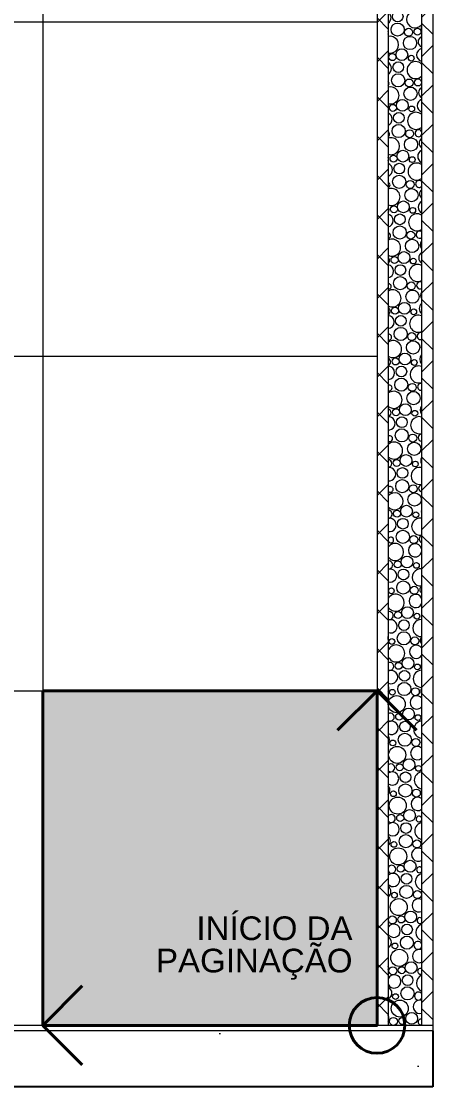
# Model space of a CAD drawing. Header units: metres. Extents: x -1.9 to 95.3, y -2.2 to 2.5.
# Drawn here: x 94.516 to 95.255, y -2.225 to -0.314 of the extents above; entities that cross this region are included whole.
import ezdxf

# ---------------------------------------------------------------- set-up
doc = ezdxf.new("R2010")
doc.units = ezdxf.units.M
doc.header["$MEASUREMENT"] = 0
for name, color, linetype, lineweight, true_color in [('LAJES.EST_Caneta_No__254', 7, 'Continuous', 0, 0xd1c9ad), ('LAJES.EST_Caneta_No__97', 7, 'Continuous', 13, 0x6b6b6b), ('NOTAS-EXECUTIVO.ARQ_Caneta_No__12', 7, 'Continuous', 0, 0x030303), ('NOTAS-EXECUTIVO.ARQ_Caneta_No__24', 7, 'Continuous', 40, 0x851f10), ('PAREDE CONSTRUIR_Caneta_No__96', 7, 'Continuous', 0, 0xb6b6b6), ('PAREDE CONSTRUIR_Caneta_No__97', 7, 'Continuous', 13, 0x6b6b6b)]:
    doc.layers.add(name, color=color, linetype=linetype, lineweight=lineweight, true_color=true_color)
for name, color, linetype, lineweight in [('LAJES.EST_Caneta_No__4', 7, 'Continuous', 25), ('LAJES.EST_Caneta_No__7', 7, 'Continuous', 13), ('NOTAS-EXECUTIVO.ARQ_Caneta_No__1', 7, 'Continuous', 40), ('PAREDE CONSTRUIR_Caneta_No__241', 7, 'Continuous', 13), ('PAREDE CONSTRUIR_Caneta_No__83', 84, 'Continuous', 0)]:
    doc.layers.add(name, color=color, linetype=linetype, lineweight=lineweight)
doc.layers.add('PAREDE CONSTRUIR', color=7, linetype='Continuous')
doc.styles.add('GENERATED_STYLE_1', font='arial.ttf')
pattern_1 = [(45, (34.59515, -2.115), (-0.03535534, 0.03535534), []), (135, (34.59515, -2.115), (0.03535534, 0.03535534), [])]
pattern_2 = [(45, (34.59515, -1.615), (-0.159099, 0.159099), [0, -0.15, 0, -0.225]), (110, (35.09515, -1.615), (0.2114308, 0.0769545), [0, -0.11, 0, -0.19])]
pattern_3 = [(50, (34.59515, -2.115), (-0.546554, 0.0478173), [0.05715, -0.62865]), (355, (34.59515, -2.115), (-0.1057303, 0.5731705), [0.04572, -0.502922]), (100.4514, (34.6407, -2.119), (0.4408237, 0.5253533), [0.04857, -0.5342707]), (46.1842, (34.59515, -1.9626), (-0.813237, 0.126127), [0.085725, -0.942975]), (96.6356, (34.6629, -1.9731), (0.712212, 0.742278), [0.072855, -0.801407]), (351.1842, (34.59515, -1.9626), (0.712212, 0.742278), [0.06858, -0.754379]), (21, (34.67135, -2.0007), (-0.4548432, 0.3067956), [0.05715, -0.62865]), (326, (34.67135, -2.0007), (0.185406, 0.552564), [0.04572, -0.50292]), (71.4514, (34.70926, -2.02627), (0.6402493, 0.2457683), [0.04857, -0.53427]), (37.5, (34.59515, -2.115), (0.0092658, 0.2536651), [0, -0.496824, 0, -0.51054, 0, -0.504825]), (7.5, (34.59515, -2.115), (0.200459, 0.3005417), [0, -0.291084, 0, -0.485394, 0, -0.192405]), (327.5, (34.42523, -2.115), (-0.4067718, 0.0171862), [0, -0.1905, 0, -0.59436, 0, -0.78867]), (317.5, (34.34903, -2.115), (0.4443875, 0.0762795), [0, -0.24765, 0, -0.394716, 0, -0.56007])]

# ---------------------------------------------------------------- blocks, each defined once
blk = doc.blocks.new('*X318', base_point=(34.5952, -2.115))
at = {"layer": 'PAREDE CONSTRUIR_Caneta_No__96', "color": 253, "linetype": 'Continuous', "lineweight": 0, "true_color": 0xb6b6b6}
for centre, radius in [((95.1919, -0.305), 0.00959), ((95.1917, -0.3286), 0.0118), ((95.2139, -0.3527), 0.0119), ((95.2114, -0.3334), 0.00715), ((95.2274, -0.3325), 0.00627), ((95.1992, -0.3736), 0.0106), ((95.1824, -0.378), 0.00627), ((95.2161, -0.3799), 0.00517), ((95.1929, -0.396), 0.00959), ((95.1926, -0.4196), 0.0118), ((95.2124, -0.4244), 0.00715), ((95.2283, -0.4235), 0.00627), ((95.2148, -0.4437), 0.0119), ((95.2002, -0.4646), 0.0106), ((95.1833, -0.469), 0.00627), ((95.1938, -0.487), 0.00959), ((95.217, -0.4709), 0.00517), ((95.1935, -0.5106), 0.0118), ((95.2133, -0.5154), 0.00715), ((95.2157, -0.5347), 0.0119), ((95.1843, -0.56), 0.00627), ((95.2011, -0.5556), 0.0106), ((95.1947, -0.578), 0.00959), ((95.2179, -0.5619), 0.00517), ((95.1945, -0.6016), 0.0118), ((95.2142, -0.6064), 0.00715), ((95.2166, -0.6257), 0.0119), ((95.1852, -0.651), 0.00627), ((95.202, -0.6466), 0.0106), ((95.2189, -0.6529), 0.00517), ((95.1956, -0.669), 0.00959), ((95.1954, -0.6926), 0.0118), ((95.2176, -0.7167), 0.0119), ((95.2152, -0.6974), 0.00715), ((95.1861, -0.742), 0.00627), ((95.203, -0.7376), 0.0106), ((95.2198, -0.7439), 0.00517), ((95.1966, -0.76), 0.00959), ((95.1963, -0.7836), 0.0118), ((95.2161, -0.7884), 0.00715), ((95.2185, -0.8077), 0.0119), ((95.2039, -0.8286), 0.0106), ((95.187, -0.833), 0.00627), ((95.2207, -0.8349), 0.00517), ((95.1975, -0.851), 0.00959), ((95.1972, -0.8746), 0.0118), ((95.217, -0.8794), 0.00715), ((95.2194, -0.8987), 0.0119), ((95.2048, -0.9196), 0.0106), ((95.188, -0.924), 0.00627), ((95.1984, -0.942), 0.00959), ((95.2216, -0.9259), 0.00517), ((95.1982, -0.9656), 0.0118), ((95.2179, -0.9704), 0.00715), ((95.2203, -0.9897), 0.0119), ((95.1889, -1.015), 0.00627), ((95.2057, -1.0106), 0.0106), ((95.2226, -1.0169), 0.00517), ((95.1994, -1.033), 0.00959), ((95.1991, -1.0566), 0.0118), ((95.2213, -1.0807), 0.0119), ((95.2189, -1.0614), 0.00715), ((95.1898, -1.106), 0.00627), ((95.2067, -1.1016), 0.0106), ((95.2235, -1.1079), 0.00517), ((95.2003, -1.124), 0.00959), ((95.2, -1.1476), 0.0118), ((95.2198, -1.1524), 0.00715), ((95.2222, -1.1717), 0.0119), ((95.2076, -1.1926), 0.0106), ((95.1907, -1.197), 0.00627), ((95.2244, -1.1989), 0.00517), ((95.2012, -1.215), 0.00959), ((95.201, -1.2386), 0.0118), ((95.2207, -1.2434), 0.00715), ((95.2085, -1.2836), 0.0106), ((95.1917, -1.288), 0.00627), ((95.2021, -1.306), 0.00959), ((95.2254, -1.2899), 0.00517), ((95.2019, -1.3296), 0.0118), ((95.1804, -1.3354), 0.00517), ((95.2216, -1.3344), 0.00715), ((95.1926, -1.379), 0.00627), ((95.2094, -1.3745), 0.0106), ((95.2263, -1.3809), 0.00517), ((95.2031, -1.397), 0.00959), ((95.2028, -1.4206), 0.0118), ((95.1813, -1.4264), 0.00517), ((95.2226, -1.4254), 0.00715), ((95.1935, -1.47), 0.00627), ((95.2104, -1.4655), 0.0106), ((95.2272, -1.4719), 0.00517), ((95.204, -1.488), 0.00959), ((95.2037, -1.5116), 0.0118), ((95.2235, -1.5164), 0.00715), ((95.19, -1.5388), 0.0153), ((95.1822, -1.5174), 0.00517), ((95.2113, -1.5565), 0.0106), ((95.1945, -1.561), 0.00627), ((95.2281, -1.5629), 0.00517), ((95.2049, -1.579), 0.00959), ((95.1831, -1.6084), 0.00517), ((95.2047, -1.6026), 0.0118), ((95.2244, -1.6074), 0.00715), ((95.1909, -1.6298), 0.0153), ((95.2122, -1.6475), 0.0106), ((95.1954, -1.652), 0.00627), ((95.2058, -1.67), 0.00959), ((95.2291, -1.6539), 0.00517), ((95.2056, -1.6936), 0.0118), ((95.1841, -1.6994), 0.00517), ((95.2253, -1.6984), 0.00715), ((95.1919, -1.7208), 0.0153), ((95.1963, -1.743), 0.00627), ((95.2131, -1.7385), 0.0106), ((95.2068, -1.761), 0.00959), ((95.2065, -1.7846), 0.0118), ((95.1928, -1.8118), 0.0153), ((95.185, -1.7904), 0.00517), ((95.2263, -1.7894), 0.00715), ((95.1972, -1.834), 0.00627), ((95.2141, -1.8295), 0.0106), ((95.2077, -1.852), 0.00959), ((95.2074, -1.8756), 0.0118), ((95.1937, -1.9028), 0.0153), ((95.1859, -1.8814), 0.00517), ((95.2272, -1.8804), 0.00715), ((95.215, -1.9205), 0.0106), ((95.1822, -1.9259), 0.00715), ((95.1982, -1.925), 0.00627), ((95.2086, -1.943), 0.00959), ((95.1868, -1.9724), 0.00517), ((95.2084, -1.9666), 0.0118), ((95.1947, -1.9938), 0.0153), ((95.2159, -2.0115), 0.0106), ((95.1831, -2.0169), 0.00715), ((95.1991, -2.016), 0.00627), ((95.2096, -2.034), 0.00959), ((95.1878, -2.0634), 0.00517), ((95.2093, -2.0576), 0.0118), ((95.1956, -2.0848), 0.0153), ((95.1841, -2.1079), 0.00715), ((95.2, -2.107), 0.00627), ((95.2169, -2.1025), 0.0106)]:
    blk.add_circle(centre, radius, dxfattribs=at)
for centre, radius, start, end in [((95.1679, -0.3072), 0.0119, 304.632, 55.368), ((95.223, -0.3103), 0.0153, 39.888, 320.112), ((95.2442, -0.3281), 0.0106, 153.6626, 206.3374), ((95.1702, -0.3344), 0.00517, 331.6704, 28.3296), ((95.178, -0.3558), 0.0153, 257.7085, 102.2915), ((95.2379, -0.3505), 0.00959, 109.2264, 250.7736), ((95.2376, -0.3741), 0.0118, 104.2076, 255.7924), ((95.1689, -0.3982), 0.0119, 299.3791, 60.6209), ((95.2239, -0.4013), 0.0153, 45.0306, 314.9694), ((95.2452, -0.4191), 0.0106, 169.5235, 190.4765), ((95.1711, -0.4254), 0.00517, 314.5004, 45.4996), ((95.1789, -0.4468), 0.0153, 254.13, 105.87), ((95.2388, -0.4415), 0.00959, 115.2118, 244.7882), ((95.2385, -0.4651), 0.0118, 108.8933, 251.1067), ((95.2248, -0.4923), 0.0153, 49.7473, 310.2527), ((95.1698, -0.4892), 0.0119, 294.3851, 65.6149), ((95.172, -0.5164), 0.00517, 301.4395, 58.5605), ((95.2293, -0.5145), 0.00627, 29.4982, 330.5018), ((95.1798, -0.5378), 0.0153, 250.4868, 109.5132), ((95.2397, -0.5325), 0.00959, 121.5089, 238.4911), ((95.2395, -0.5561), 0.0118, 113.7143, 246.2857), ((95.1683, -0.5609), 0.00715, 333.7986, 26.2014), ((95.1707, -0.5802), 0.0119, 289.5816, 70.4184), ((95.2257, -0.5833), 0.0153, 54.1553, 305.8447), ((95.1729, -0.6074), 0.00517, 290.0159, 69.9841), ((95.2302, -0.6055), 0.00627, 43.7385, 316.2615), ((95.1807, -0.6288), 0.0153, 246.7593, 113.2407), ((95.2406, -0.6235), 0.00959, 128.2647, 231.7353), ((95.1692, -0.6519), 0.00715, 320.1351, 39.8649), ((95.2404, -0.6471), 0.0118, 118.7211, 241.2789), ((95.1716, -0.6712), 0.0119, 284.9177, 75.0823), ((95.2267, -0.6743), 0.0153, 58.3303, 301.6697), ((95.1739, -0.6984), 0.00517, 279.3789, 80.6211), ((95.1817, -0.7198), 0.0153, 242.9245, 117.0755), ((95.2311, -0.6965), 0.00627, 54.926, 305.074), ((95.2416, -0.7145), 0.00959, 135.722, 224.278), ((95.1702, -0.7429), 0.00715, 309.6331, 50.3669), ((95.2413, -0.7381), 0.0118, 123.9809, 236.0191), ((95.1726, -0.7622), 0.0119, 280.353, 79.647), ((95.2276, -0.7653), 0.0153, 62.3252, 297.6748), ((95.232, -0.7875), 0.00627, 64.7376, 295.2624), ((95.1748, -0.7894), 0.00517, 269.0629, 90.9371), ((95.1826, -0.8108), 0.0153, 238.9535, 121.0465), ((95.2425, -0.8055), 0.00959, 144.3532, 215.6468), ((95.2422, -0.8291), 0.0118, 129.5898, 230.4102), ((95.1711, -0.8339), 0.00715, 300.5426, 59.4574), ((95.1735, -0.8532), 0.0119, 275.8541, 84.1459), ((95.2285, -0.8563), 0.0153, 66.1789, 293.8211), ((95.1757, -0.8804), 0.00517, 258.7161, 101.2839), ((95.233, -0.8785), 0.00627, 73.8057, 286.1943), ((95.1835, -0.9018), 0.0153, 234.8091, 125.1909), ((95.2434, -0.8965), 0.00959, 155.4074, 204.5926), ((95.2432, -0.9201), 0.0118, 135.6971, 224.3029), ((95.172, -0.9249), 0.00715, 292.2402, 67.7598), ((95.1744, -0.9442), 0.0119, 271.3911, 88.6089), ((95.2295, -0.9473), 0.0153, 69.9211, 290.0789), ((95.1766, -0.9714), 0.00517, 247.9764, 112.0236), ((95.2339, -0.9695), 0.00627, 82.471, 277.529), ((95.1845, -0.9928), 0.0153, 230.4411, 129.5589), ((95.1729, -1.0159), 0.00715, 284.4065, 75.5935), ((95.2441, -1.0111), 0.0118, 142.5635, 217.4365), ((95.1753, -1.0352), 0.0119, 266.9366, 93.0634), ((95.2304, -1.0383), 0.0153, 73.576, 286.424), ((95.1776, -1.0624), 0.00517, 236.3371, 123.6629), ((95.1854, -1.0838), 0.0153, 225.7779, 134.2221), ((95.2348, -1.0605), 0.00627, 90.965, 269.035), ((95.1739, -1.1069), 0.00715, 276.8408, 83.1592), ((95.245, -1.1021), 0.0118, 150.7385, 209.2615), ((95.1763, -1.1262), 0.0119, 262.4634, 97.5366), ((95.2313, -1.1293), 0.0153, 77.1632, 282.8368), ((95.2357, -1.1515), 0.00627, 99.4804, 260.5196), ((95.1785, -1.1534), 0.00517, 222.809, 137.191), ((95.1863, -1.1748), 0.0153, 220.7109, 139.2891), ((95.1748, -1.1979), 0.00715, 269.3939, 90.6061), ((95.246, -1.1931), 0.0118, 161.9467, 198.0533), ((95.1772, -1.2172), 0.0119, 257.9434, 102.0566), ((95.2322, -1.2203), 0.0153, 80.6999, 279.3001), ((95.1794, -1.2444), 0.00517, 204.0852, 155.9148), ((95.2367, -1.2425), 0.00627, 108.2147, 251.7853), ((95.1872, -1.2658), 0.0153, 215.0571, 144.9429), ((95.2231, -1.2627), 0.0119, 13.8073, 346.1927), ((95.1757, -1.2889), 0.00715, 261.9366, 98.0634), ((95.1781, -1.3082), 0.0119, 253.3457, 106.6543), ((95.2332, -1.3113), 0.0153, 84.2012, 275.7988), ((95.2376, -1.3335), 0.00627, 117.416, 242.584), ((95.1882, -1.3568), 0.0153, 208.4601, 151.5399), ((95.2241, -1.3537), 0.0119, 26.6982, 333.3018), ((95.1766, -1.3799), 0.00715, 254.3382, 105.6618), ((95.1791, -1.3992), 0.0119, 248.6346, 111.3654), ((95.2341, -1.4023), 0.0153, 87.6808, 272.3192), ((95.1644, -1.42), 0.0106, 344.8971, 15.1029), ((95.1891, -1.4478), 0.0153, 199.9956, 160.0044), ((95.225, -1.4447), 0.0119, 35.3466, 324.6534), ((95.2385, -1.4245), 0.00627, 127.4678, 232.5322), ((95.1776, -1.4709), 0.00715, 246.4439, 113.5561), ((95.18, -1.4902), 0.0119, 243.7664, 116.2336), ((95.235, -1.4933), 0.0153, 91.1519, 268.8481), ((95.1654, -1.511), 0.0106, 331.4412, 28.5588), ((95.2259, -1.5357), 0.0119, 42.443, 317.557), ((95.2395, -1.5155), 0.00627, 139.129, 220.871), ((95.1785, -1.5619), 0.00715, 238.0393, 121.9607), ((95.1809, -1.5812), 0.0119, 238.6845, 121.3155), ((95.2359, -1.5843), 0.0153, 94.6272, 265.3728), ((95.1663, -1.602), 0.0106, 322.2973, 37.7027), ((95.2404, -1.6065), 0.00627, 154.6961, 205.3039), ((95.2268, -1.6267), 0.0119, 48.6825, 311.3175), ((95.1794, -1.6529), 0.00715, 228.7744, 131.2256), ((95.1818, -1.6722), 0.0119, 233.3112, 126.6888), ((95.2369, -1.6753), 0.0153, 98.1197, 261.8803), ((95.1672, -1.693), 0.0106, 314.7538, 45.2462), ((95.2278, -1.7177), 0.0119, 54.3725, 305.6275), ((95.1803, -1.7439), 0.00715, 217.9344, 142.0656), ((95.1828, -1.7632), 0.0119, 227.5314, 132.4686), ((95.2378, -1.7663), 0.0153, 101.6429, 258.3571), ((95.23, -1.7449), 0.00517, 24.0741, 335.9259), ((95.1681, -1.784), 0.0106, 308.0922, 51.9078), ((95.2287, -1.8087), 0.0119, 59.6822, 300.3178), ((95.1813, -1.8349), 0.00715, 203.306, 156.694), ((95.2309, -1.8359), 0.00517, 42.8024, 317.1976), ((95.1837, -1.8542), 0.0119, 221.1574, 138.8426), ((95.2387, -1.8573), 0.0153, 105.2114, 254.7886), ((95.1691, -1.875), 0.0106, 301.9917, 58.0083), ((95.2296, -1.8997), 0.0119, 64.7178, 295.2822), ((95.2318, -1.9269), 0.00517, 56.3317, 303.6683), ((95.1846, -1.9452), 0.0119, 213.8373, 146.1627), ((95.2397, -1.9483), 0.0153, 108.8414, 251.1586), ((95.17, -1.966), 0.0106, 296.274, 63.726), ((95.2281, -1.9714), 0.00715, 22.9332, 337.0668), ((95.2305, -1.9907), 0.0119, 69.5519, 290.4481), ((95.1634, -2.0121), 0.0118, 343.4934, 16.5066), ((95.1855, -2.0362), 0.0119, 204.723, 155.277), ((95.2406, -2.0393), 0.0153, 112.5519, 247.4481), ((95.2328, -2.0179), 0.00517, 67.9716, 292.0284), ((95.1709, -2.057), 0.0106, 290.826, 69.174), ((95.2291, -2.0624), 0.00715, 37.6956, 322.3044), ((95.2315, -2.0817), 0.0119, 74.2381, 285.7619), ((95.1643, -2.1031), 0.0118, 331.6927, 28.3073), ((95.2337, -2.1089), 0.00517, 78.7115, 281.2885)]:
    blk.add_arc(centre, radius, start, end, dxfattribs=at)
blk = doc.blocks.new('símbolo_paginação de piso(1)(1)[8]_25', base_point=(95.1547, -2.115))
at = {"layer": 'NOTAS-EXECUTIVO.ARQ_Caneta_No__24', "linetype": 'Continuous', "lineweight": 0, "true_color": 0x210704}
blk.add_hatch(color=18, dxfattribs=at).paths.add_polyline_path([(94.5547, -1.515), (94.5547, -2.115), (95.1547, -2.115), (95.1547, -1.515)])
at = {"layer": 'NOTAS-EXECUTIVO.ARQ_Caneta_No__1', "color": 7, "linetype": 'Continuous', "lineweight": 40}
for p, q in [((95.1547, -1.515), (95.084, -1.5857)), ((95.1547, -2.115), (95.1547, -1.515)), ((95.1547, -1.515), (95.2254, -1.5857)), ((94.5547, -2.115), (94.6254, -2.0443)), ((95.1547, -2.115), (94.5547, -2.115)), ((94.5547, -2.115), (94.6254, -2.1857))]:
    blk.add_line(p, q, dxfattribs=at)
at = {"layer": 'NOTAS-EXECUTIVO.ARQ_Caneta_No__1', "color": 7, "linetype": 'Continuous', "lineweight": 40, "flags": 128}
blk.add_lwpolyline([(94.5547, -1.515), (94.5547, -2.115), (95.1547, -2.115), (95.1547, -1.515)], close=True, dxfattribs=at)
at = {"layer": 'NOTAS-EXECUTIVO.ARQ_Caneta_No__1', "color": 7, "linetype": 'Continuous', "lineweight": 40}
blk.add_circle((95.1547, -2.115), 0.05, dxfattribs=at)

msp = doc.modelspace()

# ---------------------------------------------------------------- hatches: boundary and pattern name
at = {"layer": 'LAJES.EST_Caneta_No__254', "linetype": 'Continuous', "lineweight": 0, "true_color": 0xd1c9ad}
h = msp.add_hatch(dxfattribs=at)
h.set_pattern_fill('Haie_OD_0019', color=9, style=0, pattern_type=2)
h.set_pattern_definition(pattern_2)
h.paths.add_polyline_path([(93.4589, -2.115), (93.4589, -2.125), (95.1547, -2.125), (95.1547, -2.115)])
h = msp.add_hatch(dxfattribs=at)
h.set_pattern_fill('Haie_OD_0019', color=9, style=0, pattern_type=2)
h.set_pattern_definition(pattern_2)
h.paths.add_polyline_path([(95.2547, -2.115), (95.1547, -2.115), (95.1547, -2.125), (95.2547, -2.125)])
at = {"layer": 'LAJES.EST_Caneta_No__97', "linetype": 'Continuous', "lineweight": 13, "true_color": 0x6b6b6b}
h = msp.add_hatch(dxfattribs=at)
h.set_pattern_fill('AR_CONC_0019', color=251, style=0, pattern_type=2)
h.set_pattern_definition(pattern_3)
h.paths.add_polyline_path([(93.4589, -2.225), (95.1547, -2.225), (95.1547, -2.125), (93.4589, -2.125)])
h = msp.add_hatch(dxfattribs=at)
h.set_pattern_fill('AR_CONC_0019', color=251, style=0, pattern_type=2)
h.set_pattern_definition(pattern_3)
h.paths.add_polyline_path([(95.1547, -2.125), (95.1547, -2.225), (95.2547, -2.225), (95.2547, -2.125)])
at = {"layer": 'PAREDE CONSTRUIR_Caneta_No__83', "linetype": 'Continuous', "lineweight": 0}
h = msp.add_hatch(dxfattribs=at)
h.set_pattern_fill('Placomur_0019', color=84, style=0, pattern_type=2)
h.set_pattern_definition(pattern_1)
h.paths.add_polyline_path([(95.1547, 1.035), (95.1547, -2.115), (95.1747, -2.115), (95.1747, 1.035)])
h = msp.add_hatch(dxfattribs=at)
h.set_pattern_fill('Placomur_0019', color=84, style=0, pattern_type=2)
h.set_pattern_definition(pattern_1)
h.paths.add_polyline_path([(95.2547, 1.035), (95.2347, 1.035), (95.2347, -2.115), (95.2547, -2.115)])
at = {"layer": 'PAREDE CONSTRUIR_Caneta_No__97', "linetype": 'Continuous', "lineweight": 13, "true_color": 0x6b6b6b}
h = msp.add_hatch(dxfattribs=at)
h.set_pattern_fill('Ceramica_60_x_60_0019', color=251, style=0, pattern_type=2)
h.set_pattern_definition([(0, (95.1547, -2.115), (0, 0.6), []), (90, (95.1547, -2.115), (-0.6, 0), [])])
h.paths.add_polyline_path([(93.4589, -2.115), (95.1547, -2.115), (95.1547, 1.035), (93.4589, 1.035)])
h.paths.add_polyline_path([(93.4589, -1.235), (93.4589, -1.115), (93.5059, -1.115), (93.5059, -1.0504), (93.5076, -1.0378), (93.5127, -1.0255), (93.5208, -1.0149), (93.5314, -1.0068), (93.5437, -1.0017), (93.5563, -1), (93.6715, -1), (93.6841, -1.0017), (93.6964, -1.0068), (93.707, -1.0149), (93.7151, -1.0255), (93.7202, -1.0378), (93.7219, -1.0504), (93.7219, -1.081), (93.7039, -1.081), (93.7039, -1.0516), (93.7027, -1.0425), (93.6994, -1.0345), (93.6942, -1.0277), (93.6874, -1.0225), (93.6794, -1.0192), (93.6703, -1.018), (93.5575, -1.018), (93.5484, -1.0192), (93.5404, -1.0225), (93.5336, -1.0277), (93.5284, -1.0345), (93.5251, -1.0425), (93.5239, -1.0516), (93.5239, -1.115), (94.0589, -1.115), (94.0589, -1.215), (94.0589, -1.215), (94.0589, -1.315), (93.9435, -1.315), (93.9435, -1.37), (93.7545, -1.37), (93.7545, -1.405), (93.6725, -1.405), (93.6725, -1.375), (93.6725, -1.37), (93.5995, -1.37), (93.5995, -1.315), (93.4589, -1.315)], flags=0)
h.paths.add_polyline_path([(93.5147, 0.925), (95.0947, 0.925), (95.0947, 0.045), (93.5147, 0.045)], flags=0)

# ---------------------------------------------------------------- linework, layer by layer
at = {"layer": 'LAJES.EST_Caneta_No__4', "color": 7, "linetype": 'Continuous', "lineweight": 25}
for p, q in [((95.2547, -2.125), (95.2547, -2.225)), ((95.1547, -2.225), (93.4589, -2.225)), ((95.2547, -2.225), (95.1547, -2.225))]:
    msp.add_line(p, q, dxfattribs=at)
at = {"layer": 'LAJES.EST_Caneta_No__7', "color": 7, "linetype": 'Continuous', "lineweight": 13}
for p, q in [((95.1547, -2.115), (93.4589, -2.115)), ((95.2547, -2.115), (95.2547, -2.125)), ((95.1547, -2.125), (93.4589, -2.125)), ((95.2547, -2.125), (95.1547, -2.125))]:
    msp.add_line(p, q, dxfattribs=at)
at = {"layer": 'LAJES.EST_Caneta_No__7', "color": 7, "linetype": 'Continuous', "lineweight": 13, "flags": 128}
msp.add_lwpolyline([(95.2547, -2.115), (95.2347, -2.115), (95.1747, -2.115), (95.1547, -2.115)], dxfattribs=at)
at = {"layer": 'PAREDE CONSTRUIR_Caneta_No__241', "color": 7, "linetype": 'Continuous', "lineweight": 13}
for p, q in [((95.1547, 1.035), (95.1547, -2.115)), ((95.1747, 1.035), (95.1747, -2.115)), ((95.2347, 1.035), (95.2347, -2.115)), ((95.2547, 1.035), (95.2547, -2.015)), ((95.2547, -2.015), (95.2547, -2.115))]:
    msp.add_line(p, q, dxfattribs=at)

# ---------------------------------------------------------------- block references
at = {"layer": 'NOTAS-EXECUTIVO.ARQ_Caneta_No__1', "color": 7, "linetype": 'Continuous', "lineweight": 40}
msp.add_blockref('símbolo_paginação de piso(1)(1)[8]_25', (95.1547, -2.115), dxfattribs=at)
at = {"layer": 'PAREDE CONSTRUIR', "lineweight": 0}
msp.add_blockref('*X318', (34.5952, -2.115), dxfattribs=at)

# ---------------------------------------------------------------- texts
at = {"layer": 'NOTAS-EXECUTIVO.ARQ_Caneta_No__12', "color": 18, "linetype": 'Continuous', "lineweight": 0, "true_color": 0x030303, "insert": (95.1107, -1.9195), "char_height": 0.0425, "attachment_point": 3, "line_spacing_factor": 0.81868, "style": 'GENERATED_STYLE_1'}
msp.add_mtext('\\A1;{\\pqr;\\fArial|b0|i0|c0|p0;\\W1.000000;INÍCIO DA\\P\\pqr;\\fArial|b0|i0|c0|p0;\\W1.000000;PAGINAÇÃO}', dxfattribs=at)

doc.saveas('drawing.dxf')
